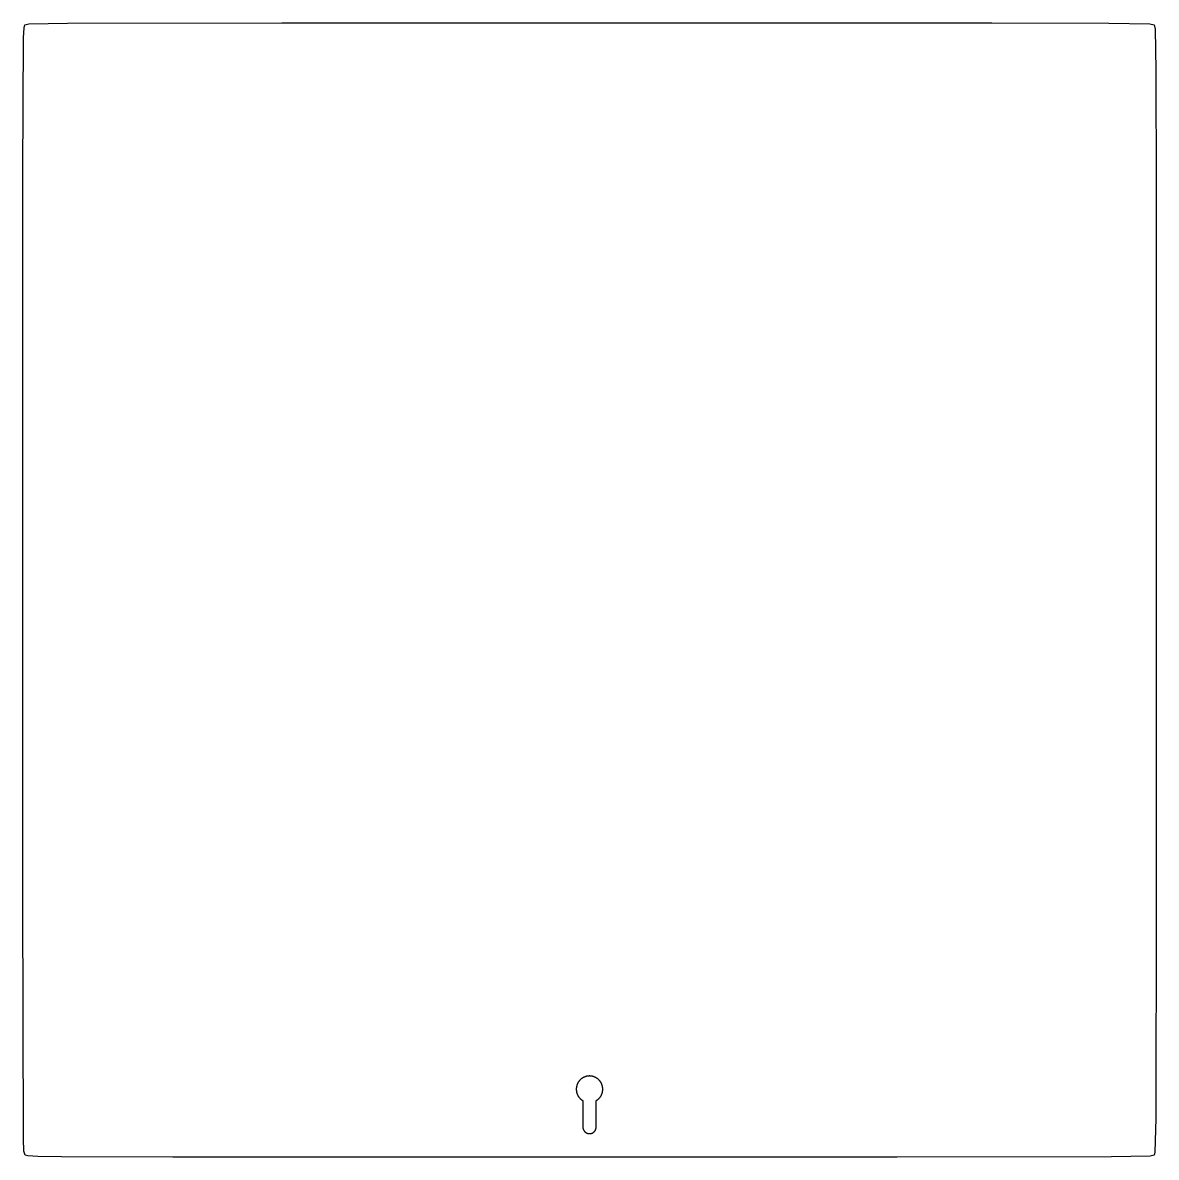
# Model space of a CAD drawing. Header units: millimetres. Extents: x 0 to 300, y 0 to 300.
import ezdxf

# ---------------------------------------------------------------- set-up
doc = ezdxf.new("R2010")
doc.units = ezdxf.units.MM
doc.layers.add('CUT', color=7, linetype='CONTINUOUS')

msp = doc.modelspace()

# ---------------------------------------------------------------- linework, layer by layer
at = {"layer": 'CUT'}
for points in [[(0.3346, 1.6377), (0.2118, 4.9011), (0, 68.5983), (0.0303, 260.2999), (0.2421, 295.9775), (0.3665, 298.6741), (0.6051, 299.4224), (1.6622, 299.6673), (11.8273, 299.8487), (68.5378, 300), (256.1845, 299.9697), (287.1752, 299.8789), (298.0008, 299.6674), (299.1441, 299.4611), (299.3648, 298.3034), (299.5763, 287.4475), (299.6671, 256.4278), (299.6974, 66.1177), (299.5461, 10.256), (299.3346, 1.3614), (299.0923, 0.5776), (298.0352, 0.3327), (287.8701, 0.1513), (231.1898, 0), (39.6698, 0.0303), (10.2523, 0.1513), (4.01, 0.2424), (1.3614, 0.3628), (0.6469, 0.5599)], [(151.6019, 8), (151.6019, 14.9692), (151.6513, 14.9979), (151.7244, 15.043), (151.7964, 15.0899), (151.8672, 15.1385), (151.9368, 15.1888), (152.0052, 15.2408), (152.0723, 15.2945), (152.138, 15.3498), (152.2023, 15.4067), (152.2653, 15.4651), (152.3268, 15.5251), (152.3868, 15.5866), (152.4452, 15.6495), (152.5021, 15.7139), (152.5574, 15.7796), (152.6111, 15.8467), (152.6631, 15.9151), (152.7134, 15.9847), (152.762, 16.0555), (152.8089, 16.1275), (152.8539, 16.2006), (152.8972, 16.2749), (152.9386, 16.3501), (152.9782, 16.4264), (153.0159, 16.5036), (153.0516, 16.5817), (153.0855, 16.6606), (153.1174, 16.7404), (153.1473, 16.8209), (153.1752, 16.9021), (153.2012, 16.984), (153.2251, 17.0665), (153.247, 17.1496), (153.2668, 17.2331), (153.2846, 17.3172), (153.3004, 17.4016), (153.314, 17.4864), (153.3256, 17.5716), (153.335, 17.6569), (153.3424, 17.7425), (153.3477, 17.8283), (153.3508, 17.9141), (153.3519, 18), (153.3508, 18.0859), (153.3477, 18.1717), (153.3424, 18.2575), (153.335, 18.3431), (153.3256, 18.4284), (153.314, 18.5136), (153.3004, 18.5984), (153.2846, 18.6828), (153.2668, 18.7669), (153.247, 18.8504), (153.2251, 18.9335), (153.2012, 19.016), (153.1752, 19.0979), (153.1473, 19.1791), (153.1174, 19.2596), (153.0855, 19.3394), (153.0516, 19.4183), (153.0159, 19.4964), (152.9782, 19.5736), (152.9386, 19.6499), (152.8972, 19.7251), (152.8539, 19.7994), (152.8089, 19.8725), (152.762, 19.9445), (152.7134, 20.0153), (152.6631, 20.0849), (152.6111, 20.1533), (152.5574, 20.2204), (152.5021, 20.2861), (152.4452, 20.3505), (152.3868, 20.4134), (152.3268, 20.4749), (152.2653, 20.5349), (152.2023, 20.5933), (152.138, 20.6502), (152.0723, 20.7055), (152.0052, 20.7592), (151.9368, 20.8112), (151.8672, 20.8615), (151.7964, 20.9101), (151.7244, 20.957), (151.6513, 21.0021), (151.577, 21.0453), (151.5018, 21.0867), (151.4255, 21.1263), (151.3483, 21.164), (151.2702, 21.1997), (151.1913, 21.2336), (151.1115, 21.2655), (151.031, 21.2954), (150.9498, 21.3233), (150.8679, 21.3493), (150.7854, 21.3732), (150.7023, 21.3951), (150.6187, 21.415), (150.5347, 21.4327), (150.4503, 21.4485), (150.3654, 21.4621), (150.2803, 21.4737), (150.195, 21.4831), (150.1094, 21.4905), (150.0236, 21.4958), (149.9378, 21.4989), (149.8519, 21.5), (149.766, 21.4989), (149.6802, 21.4958), (149.5944, 21.4905), (149.5088, 21.4831), (149.4235, 21.4737), (149.3383, 21.4621), (149.2535, 21.4485), (149.1691, 21.4327), (149.085, 21.415), (149.0015, 21.3951), (148.9184, 21.3732), (148.8359, 21.3493), (148.754, 21.3233), (148.6728, 21.2954), (148.5923, 21.2655), (148.5125, 21.2336), (148.4335, 21.1997), (148.3554, 21.164), (148.2783, 21.1263), (148.202, 21.0867), (148.1267, 21.0453), (148.0525, 21.0021), (147.9794, 20.957), (147.9074, 20.9101), (147.8366, 20.8615), (147.7669, 20.8112), (147.6986, 20.7592), (147.6315, 20.7055), (147.5658, 20.6502), (147.5014, 20.5933), (147.4385, 20.5349), (147.377, 20.4749), (147.317, 20.4134), (147.2586, 20.3505), (147.2017, 20.2861), (147.1464, 20.2204), (147.0927, 20.1533), (147.0407, 20.0849), (146.9903, 20.0153), (146.9417, 19.9445), (146.8949, 19.8725), (146.8498, 19.7994), (146.8066, 19.7251), (146.7652, 19.6499), (146.7256, 19.5736), (146.6879, 19.4964), (146.6522, 19.4183), (146.6183, 19.3394), (146.5864, 19.2596), (146.5565, 19.1791), (146.5285, 19.0979), (146.5026, 19.016), (146.4787, 18.9335), (146.4568, 18.8504), (146.4369, 18.7669), (146.4191, 18.6828), (146.4034, 18.5984), (146.3898, 18.5136), (146.3782, 18.4284), (146.3687, 18.3431), (146.3614, 18.2575), (146.3561, 18.1717), (146.3529, 18.0859), (146.3519, 18), (146.3529, 17.9141), (146.3561, 17.8283), (146.3614, 17.7425), (146.3687, 17.6569), (146.3782, 17.5716), (146.3898, 17.4864), (146.4034, 17.4016), (146.4191, 17.3172), (146.4369, 17.2331), (146.4568, 17.1496), (146.4787, 17.0665), (146.5026, 16.984), (146.5285, 16.9021), (146.5565, 16.8209), (146.5864, 16.7404), (146.6183, 16.6606), (146.6522, 16.5817), (146.6879, 16.5036), (146.7256, 16.4264), (146.7652, 16.3501), (146.8066, 16.2749), (146.8498, 16.2006), (146.8949, 16.1275), (146.9417, 16.0555), (146.9903, 15.9847), (147.0407, 15.9151), (147.0927, 15.8467), (147.1464, 15.7796), (147.2017, 15.7139), (147.2586, 15.6495), (147.317, 15.5866), (147.377, 15.5251), (147.4385, 15.4651), (147.5014, 15.4067), (147.5658, 15.3498), (147.6315, 15.2945), (147.6986, 15.2408), (147.7669, 15.1888), (147.8366, 15.1385), (147.9074, 15.0899), (147.9794, 15.043), (148.0525, 14.9979), (148.1019, 14.9692), (148.1019, 8), (148.104, 7.9141), (148.1103, 7.8285), (148.1208, 7.7432), (148.1355, 7.6586), (148.1543, 7.5748), (148.1772, 7.492), (148.2042, 7.4104), (148.2351, 7.3303), (148.2699, 7.2518), (148.3085, 7.1751), (148.3509, 7.1003), (148.3968, 7.0278), (148.4463, 6.9575), (148.4991, 6.8898), (148.5552, 6.8248), (148.6145, 6.7626), (148.6767, 6.7033), (148.7417, 6.6472), (148.8094, 6.5944), (148.8796, 6.5449), (148.9522, 6.499), (149.0269, 6.4566), (149.1037, 6.418), (149.1822, 6.3832), (149.2623, 6.3523), (149.3439, 6.3254), (149.4267, 6.3024), (149.5105, 6.2836), (149.5951, 6.2689), (149.6804, 6.2584), (149.766, 6.2521), (149.8519, 6.25), (149.9378, 6.2521), (150.0234, 6.2584), (150.1087, 6.2689), (150.1933, 6.2836), (150.2771, 6.3024), (150.3599, 6.3254), (150.4414, 6.3523), (150.5216, 6.3832), (150.6001, 6.418), (150.6768, 6.4566), (150.7516, 6.499), (150.8241, 6.5449), (150.8944, 6.5944), (150.9621, 6.6472), (151.0271, 6.7033), (151.0893, 6.7626), (151.1486, 6.8248), (151.2047, 6.8898), (151.2575, 6.9575), (151.307, 7.0278), (151.3529, 7.1003), (151.3953, 7.1751), (151.4339, 7.2518), (151.4687, 7.3303), (151.4996, 7.4104), (151.5265, 7.492), (151.5494, 7.5748), (151.5683, 7.6586), (151.5829, 7.7432), (151.5935, 7.8285), (151.5998, 7.9141)]]:
    msp.add_lwpolyline(points, close=True, dxfattribs=at)

doc.saveas('drawing.dxf')
